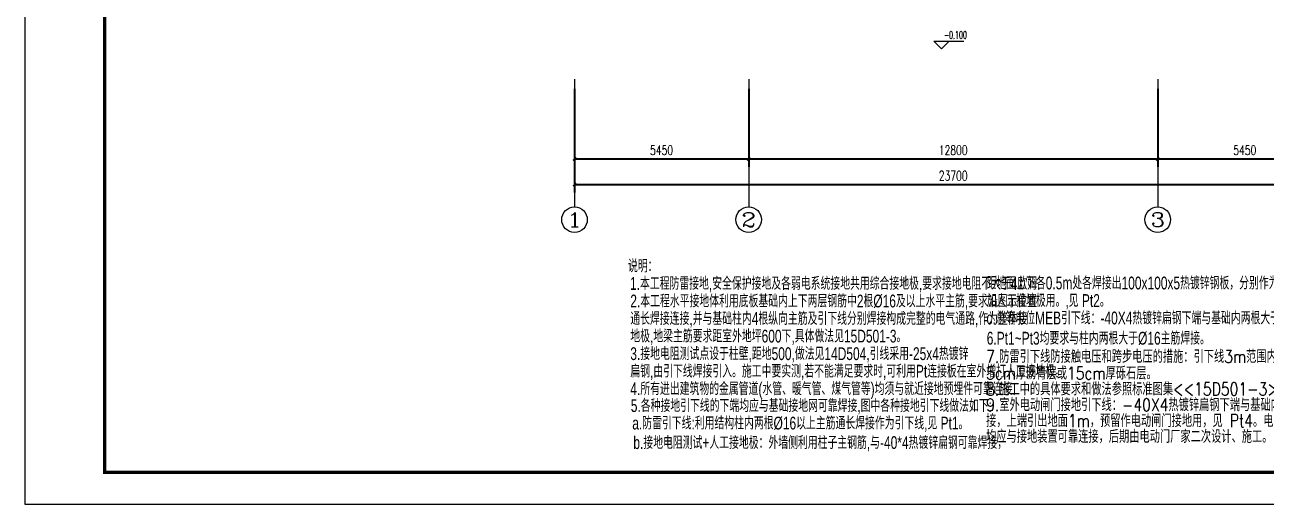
# Model space of a CAD drawing. Extents: x 621174 to 1725648, y -986053 to 860327.
# Drawn here: x 697210 to 736054, y -986053 to -971042 of the extents above; entities that cross this region are included whole.
import ezdxf
from ezdxf.enums import TextEntityAlignment as Align

# ---------------------------------------------------------------- set-up
doc = ezdxf.new("R2010")
doc.units = 0
doc.header["$LTSCALE"] = 1000
doc.header["$MEASUREMENT"] = 0
doc.layers.get('Defpoints').update_dxf_attribs({"color": 8})
for name, color, linetype in [('!!DIM-照明', 7, 'Continuous'), ('AXIS', 8, 'Continuous'), ('AXIS_TEXT', 8, 'Continuous'), ('C-AXIS(轴号)', 8, 'Continuous'), ('C-AXIS-T(字)', 8, 'Continuous'), ('DIM-照明', 3, 'Continuous'), ('DIM_ELEV', 8, 'Continuous'), ('PUB_TEXT', 8, 'Continuous'), ('图框', 140, 'Continuous')]:
    doc.layers.add(name, color=color, linetype=linetype)
doc.layers.add('WALL', color=8, linetype='Continuous', lineweight=40)
doc.styles.add('_TCH_AXIS', font='COMPLEX', dxfattribs={"bigfont": 'GBCBIG'})
doc.styles.add('_TCH_DIM', font='SIMPLEX.shx', dxfattribs={"width": 0.7, "bigfont": 'GBCBIG.shx'})
doc.styles.add('_TCH_DIM_T3', font='SIMPLEX', dxfattribs={"width": 0.705882, "bigfont": 'GBCBIG'})
doc.styles.add('_TEL_DIM', font='SIMPLEX', dxfattribs={"width": 0.8, "height": 3.5, "bigfont": 'HZTXT'})
doc.styles.add('COMPLEX', font='COMPLEX')
doc.styles.add('zjdz', font='zjdz-s.shx', dxfattribs={"width": 0.7, "bigfont": 'zjdz.shx'})
doc.dimstyles.new('_TCH_ARCH&&100', dxfattribs={"dimtxt": 297.5, "dimasz": 100, "dimexe": 250, "dimexo": 300, "dimgap": 126.25, "dimtad": 1, "dimdec": 0, "dimzin": 0, "dimdsep": 46, "dimtxsty": '_TCH_DIM_T3', "dimblk": 'ARCHTICK', "dimcen": 0.09, "dimclrt": 7, "dimazin": 2, "dimtfac": 1, "dimtdec": 0, "dimtix": 1, "dimtmove": 2, "dimatfit": 3, "dimfxl": 1, "dimtolj": 1, "dimtzin": 0, "dimarcsym": 0})

# ---------------------------------------------------------------- blocks, each defined once
blk = doc.blocks.new('_ArchTick')
at = {"color": 0, "linetype": 'ByBlock', "const_width": 0.4}
blk.add_lwpolyline([(-0.5, -0.5), (0.5, 0.5)], dxfattribs=at)
blk = doc.blocks.new('*D21')
at = {"layer": 'AXIS', "color": 0, "lineweight": -2, "transparency": 16777216}
for p, q in [((1661158, 1142729), (1661158, 1139479)), ((1684858, 1142729), (1684858, 1139479)), ((1661158, 1139729), (1684858, 1139729))]:
    blk.add_line(p, q, dxfattribs=at)
at = {"layer": 'Defpoints', "color": 0, "transparency": 16777216}
for p in [(1661158, 1143029), (1684858, 1143029), (1684858, 1139729)]:
    blk.add_point(p, dxfattribs=at)
at = {"layer": 'AXIS', "color": 0, "lineweight": -2, "transparency": 16777216, "xscale": 100, "yscale": 100, "zscale": 100, "rotation": 180}
blk.add_blockref('_ArchTick', (1661158, 1139729), dxfattribs=at)
at = {"layer": 'AXIS', "color": 0, "lineweight": -2, "transparency": 16777216, "xscale": 100, "yscale": 100, "zscale": 100}
blk.add_blockref('_ArchTick', (1684858, 1139729), dxfattribs=at)
at = {"layer": 'AXIS', "color": 7, "transparency": 16777216, "insert": (1673008, 1140004), "char_height": 297.5, "attachment_point": 5, "style": '_TCH_DIM_T3'}
blk.add_mtext('\\A1;23700', dxfattribs=at)
blk = doc.blocks.new('*D20')
at = {"layer": 'AXIS', "color": 0, "lineweight": -2, "transparency": 16777216}
for p, q in [((1679408, 1142729), (1679408, 1140279)), ((1684858, 1142729), (1684858, 1140279)), ((1679408, 1140529), (1684858, 1140529))]:
    blk.add_line(p, q, dxfattribs=at)
at = {"layer": 'Defpoints', "color": 0, "transparency": 16777216}
for p in [(1679408, 1143029), (1684858, 1143029), (1684858, 1140529)]:
    blk.add_point(p, dxfattribs=at)
at = {"layer": 'AXIS', "color": 0, "lineweight": -2, "transparency": 16777216, "xscale": 100, "yscale": 100, "zscale": 100, "rotation": 180}
blk.add_blockref('_ArchTick', (1679408, 1140529), dxfattribs=at)
at = {"layer": 'AXIS', "color": 0, "lineweight": -2, "transparency": 16777216, "xscale": 100, "yscale": 100, "zscale": 100}
blk.add_blockref('_ArchTick', (1684858, 1140529), dxfattribs=at)
at = {"layer": 'AXIS', "color": 7, "transparency": 16777216, "insert": (1682133, 1140804), "char_height": 297.5, "attachment_point": 5, "style": '_TCH_DIM_T3'}
blk.add_mtext('\\A1;5450', dxfattribs=at)
blk = doc.blocks.new('*D19')
at = {"layer": 'AXIS', "color": 0, "lineweight": -2, "transparency": 16777216}
for p, q in [((1666608, 1142729), (1666608, 1140279)), ((1679408, 1142729), (1679408, 1140279)), ((1666608, 1140529), (1679408, 1140529))]:
    blk.add_line(p, q, dxfattribs=at)
at = {"layer": 'Defpoints', "color": 0, "transparency": 16777216}
for p in [(1666608, 1143029), (1679408, 1143029), (1679408, 1140529)]:
    blk.add_point(p, dxfattribs=at)
at = {"layer": 'AXIS', "color": 0, "lineweight": -2, "transparency": 16777216, "xscale": 100, "yscale": 100, "zscale": 100, "rotation": 180}
blk.add_blockref('_ArchTick', (1666608, 1140529), dxfattribs=at)
at = {"layer": 'AXIS', "color": 0, "lineweight": -2, "transparency": 16777216, "xscale": 100, "yscale": 100, "zscale": 100}
blk.add_blockref('_ArchTick', (1679408, 1140529), dxfattribs=at)
at = {"layer": 'AXIS', "color": 7, "transparency": 16777216, "insert": (1673008, 1140804), "char_height": 297.5, "attachment_point": 5, "style": '_TCH_DIM_T3'}
blk.add_mtext('\\A1;12800', dxfattribs=at)
blk = doc.blocks.new('*D18')
at = {"layer": 'AXIS', "color": 0, "lineweight": -2, "transparency": 16777216}
for p, q in [((1661158, 1142729), (1661158, 1140279)), ((1666608, 1142729), (1666608, 1140279)), ((1661158, 1140529), (1666608, 1140529))]:
    blk.add_line(p, q, dxfattribs=at)
at = {"layer": 'Defpoints', "color": 0, "transparency": 16777216}
for p in [(1661158, 1143029), (1666608, 1143029), (1666608, 1140529)]:
    blk.add_point(p, dxfattribs=at)
at = {"layer": 'AXIS', "color": 0, "lineweight": -2, "transparency": 16777216, "xscale": 100, "yscale": 100, "zscale": 100, "rotation": 180}
blk.add_blockref('_ArchTick', (1661158, 1140529), dxfattribs=at)
at = {"layer": 'AXIS', "color": 0, "lineweight": -2, "transparency": 16777216, "xscale": 100, "yscale": 100, "zscale": 100}
blk.add_blockref('_ArchTick', (1666608, 1140529), dxfattribs=at)
at = {"layer": 'AXIS', "color": 7, "transparency": 16777216, "insert": (1663883, 1140804), "char_height": 297.5, "attachment_point": 5, "style": '_TCH_DIM_T3'}
blk.add_mtext('\\A1;5450', dxfattribs=at)
blk = doc.blocks.new('_AXISO')
blk.add_circle((0, 0), 0.5)
at = {"layer": 'AXIS_TEXT', "style": 'COMPLEX', "width": 1.041667}
blk.add_attdef('A', text='', height=0.56, dxfattribs=at).set_placement((-0.25, -0.28), (0.25, -0.28), align=Align.FIT)
blk = doc.blocks.new('SDFGSDFHJJ')
at = {"layer": 'C-AXIS(轴号)', "color": 8}
for p, q in [((1661158, 1143028.8), (1661158, 1139028.8)), ((1666608, 1143028.8), (1666608, 1139028.8)), ((1679408, 1143028.8), (1679408, 1139028.8))]:
    blk.add_line(p, q, dxfattribs=at)
at = {"layer": 'DIM_ELEV', "color": 8}
for p, q in [((1672642.1, 1143973.7), (1672402.1, 1144213.7)), ((1672402.1, 1144213.7), (1673337.4, 1144213.7)), ((1672642.1, 1143973.7), (1672882.1, 1144213.7))]:
    blk.add_line(p, q, dxfattribs=at)
at = {"layer": 'C-AXIS(轴号)', "color": 8}
ref = blk.add_blockref('_AXISO', (1661158, 1138628.8), dxfattribs=dict(at, xscale=800, yscale=800, zscale=800))
ref.add_attrib('A', '1', dxfattribs={"layer": 'C-AXIS-T(字)', "height": 452.5, "style": '_TCH_AXIS', "width": 2.333333}).set_placement((1660931.7, 1138402.6), (1661384.3, 1138402.6), align=Align.FIT)
ref = blk.add_blockref('_AXISO', (1666608, 1138628.8), dxfattribs=dict(at, xscale=800, yscale=800, zscale=800))
ref.add_attrib('A', '2', dxfattribs={"layer": 'C-AXIS-T(字)', "height": 452.5, "style": '_TCH_AXIS', "width": 1.5}).set_placement((1666381.7, 1138402.6), (1666834.3, 1138402.6), align=Align.FIT)
ref = blk.add_blockref('_AXISO', (1679408, 1138628.8), dxfattribs=dict(at, xscale=800, yscale=800, zscale=800))
ref.add_attrib('A', '3', dxfattribs={"layer": 'C-AXIS-T(字)', "height": 452.5, "style": '_TCH_AXIS', "width": 1.5}).set_placement((1679181.7, 1138402.6), (1679634.3, 1138402.6), align=Align.FIT)
at = {"layer": 'PUB_TEXT', "color": 8, "style": '_TCH_DIM', "width": 0.494118}
blk.add_text('-0.100', height=238, dxfattribs=at).set_placement((1672719.8, 1144293.8))
at = {"layer": 'AXIS', "color": 8}
for p1, p2, distance, picture, middle in [((1661158, 1143028.8), (1684858, 1143028.8), -3300, '*D21', (1673008, 1140003.8)), ((1661158, 1143028.8), (1666608, 1143028.8), -2500, '*D18', (1663883, 1140803.8)), ((1666608, 1143028.8), (1679408, 1143028.8), -2500, '*D19', (1673008, 1140803.8)), ((1679408, 1143028.8), (1684858, 1143028.8), -2500, '*D20', (1682133, 1140803.8))]:
    dim = blk.add_aligned_dim(p1=p1, p2=p2, distance=distance, dimstyle='_TCH_ARCH&&100', dxfattribs=at)
    dim.commit()
    dim.dimension.update_dxf_attribs({"geometry": picture, "text_midpoint": middle})

msp = doc.modelspace()

# ---------------------------------------------------------------- linework, layer by layer
at = {"layer": '图框'}
msp.add_lwpolyline([(697210, -986053), (756610, -986053), (756610, -944053), (697210, -944053)], close=True, dxfattribs=at)
at = {"layer": '图框', "const_width": 100}
msp.add_lwpolyline([(699710, -985053), (755610, -985053), (755610, -945053), (699710, -945053)], close=True, dxfattribs=at)

# ---------------------------------------------------------------- block references
at = {"layer": 'WALL'}
msp.add_blockref('SDFGSDFHJJ', (-946747, -2115772), dxfattribs=at)

# ---------------------------------------------------------------- texts
at = {"layer": '!!DIM-照明', "style": '_TEL_DIM', "width": 0.8}
for s, p in [('7.防雷引下线防接触电压和跨步电压的措施：引下线3m范围内敷设', (727290, -981629)), ('5cm厚沥青层或15cm厚砾石层。', (727290, -982150)), ('8.施工中的具体要求和做法参照标准图集<<15D501-3>>。', (727290, -982646)), ('9.室外电动闸门接地引下线：-40X4热镀锌扁钢下端与基础内两根大于∅16主筋焊', (727290, -983142)), ('接，上端引出地面1m，预留作电动闸门接地用，见 Pt4。电动门金属外壳及金属导轨', (727290, -983638)), ('均应与接地装置可靠连接，后期由电动门厂家二次设计、施工。', (727290, -984134))]:
    msp.add_text(s, height=400, dxfattribs=at).set_placement(p)
at = {"layer": 'DIM-照明', "color": 7, "linetype": 'Continuous', "style": 'zjdz', "width": 0.7}
for s, p in [('说明：', (716083, -978793)), ('1.本工程防雷接地,安全保护接地及各弱电系统接地共用综合接地极,要求接地电阻不大于4欧姆.', (716148, -979341)), ('距地面上下各0.5m处各焊接出100x100x5热镀锌钢板，分别作为测量接地电阻和增', (727308, -979327)), ('2.本工程水平接地体利用底板基础内上下两层钢筋中2根%%C16及以上水平主筋,要求沿图示位置', (716157, -979891)), ('加人工接地极用。,见 Pt2。', (727308, -979876)), ('通长焊接连接,并与基础柱内4根纵向主筋及引下线分别焊接构成完整的电气通路,作为整体接', (716157, -980440)), ('c.总等电位MEB引下线：-40X4热镀锌扁钢下端与基础内两根大于%%C16主筋焊接，见 Pt3。', (727302, -980423)), ('地极,地梁主筋要求距室外地坪600下,具体做法见15D501-3。', (716157, -980990)), ('6.Pt1~Pt3均要求与柱内两根大于%%C16主筋焊接。', (727310, -981056)), ('3.接地电阻测试点设于柱壁,距地500,做法见14D504,引线采用-25x4热镀锌', (716157, -981540)), ('扁钢,由引下线焊接引入。施工中要实测,若不能满足要求时,可利用Pt连接板在室外增打人工接地极。', (716157, -982089)), ('4.所有进出建筑物的金属管道(水管、暖气管、煤气管等)均须与就近接地预埋件可靠连接.', (716157, -982639)), ('5.各种接地引下线的下端均应与基础接地网可靠焊接,图中各种接地引下线做法如下:', (716172, -983167)), ('a.防雷引下线:利用结构柱内两根%%C16以上主筋通长焊接作为引下线,见 Pt1。', (716218, -983714)), ('b.接地电阻测试+人工接地极：外墙侧利用柱子主钢筋,与-40*4热镀锌扁钢可靠焊接，', (716252, -984325))]:
    msp.add_text(s, height=400, dxfattribs=at).set_placement(p)

doc.saveas('drawing.dxf')
